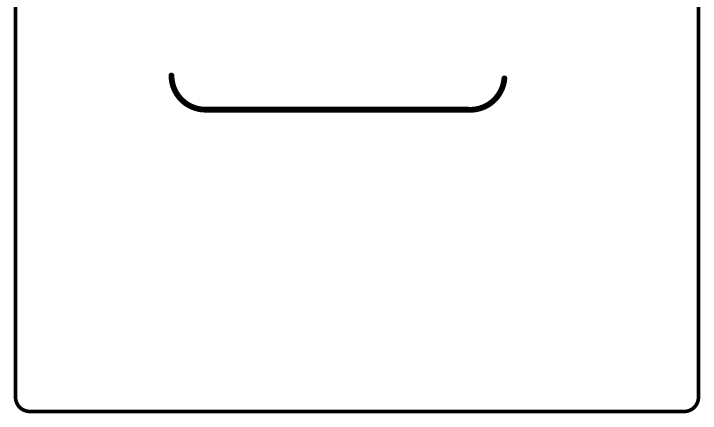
# Model space of a CAD drawing. Extents: x -0.1 to 24.1, y -0.3 to 31.9.
# Drawn here: x -0.06 to 24.06, y -0.31 to 13.73 of the extents above; entities that cross this region are included whole.
import ezdxf

# ---------------------------------------------------------------- set-up
doc = ezdxf.new("R2010")
doc.units = 0
doc.layers.add('51', color=253, linetype='CONTINUOUS')
doc.layers.add('52', color=253, linetype='CONTINUOUS')

msp = doc.modelspace()

# ---------------------------------------------------------------- linework, layer by layer
at = {"layer": '51'}
for points, const_width in [([(5.48, 11.5626, 0.4142), (6.68, 10.3626)], 0.2032), ([(5.5308, 11.5626, 1), (5.4292, 11.5626)], 0.1016), ([(15.88, 10.3626, 0.4142), (17.18, 11.4626)], 0.2032), ([(17.2306, 11.4584, 1), (17.1294, 11.4668)], 0.1016), ([(6.68, 10.4134, 1), (6.68, 10.3118)], 0.1016), ([(6.68, 10.3118, 1), (6.68, 10.4134)], 0.1016), ([(15.8842, 10.4132, 1), (15.8758, 10.312)], 0.1016), ([(15.88, 10.3118, 1), (15.88, 10.4134)], 0.1016)]:
    msp.add_lwpolyline(points, format="xyb", dxfattribs=dict(at, const_width=const_width))
at = {"layer": '51', "const_width": 0.2032}
msp.add_lwpolyline([(6.68, 10.3626), (15.88, 10.3626)], dxfattribs=at)
at = {"layer": '52', "const_width": 0.127}
for points in [[(0, 0.256), (0, 31.256)], [(24, 19.956), (24, 0.256)], [(23.5, -0.244), (0.5, -0.244)]]:
    msp.add_lwpolyline(points, dxfattribs=at)
at = {"layer": '52'}
for points, const_width in [([(0.0318, 0.256, 1), (-0.0318, 0.256)], 0.0635), ([(0, 0.256, 0.4142), (0.5, -0.244)], 0.127), ([(-0.0318, 0.256, 1), (0.0318, 0.256)], 0.0635), ([(23.5, -0.244, 0.4142), (24, 0.256)], 0.127), ([(24.0317, 0.256, 1), (23.9683, 0.256)], 0.0635), ([(23.9683, 0.256, 1), (24.0317, 0.256)], 0.0635), ([(0.5, -0.2123, 1), (0.5, -0.2758)], 0.0635), ([(0.5, -0.2758, 1), (0.5, -0.2123)], 0.0635), ([(23.5, -0.2123, 1), (23.5, -0.2758)], 0.0635), ([(23.5, -0.2758, 1), (23.5, -0.2123)], 0.0635)]:
    msp.add_lwpolyline(points, format="xyb", dxfattribs=dict(at, const_width=const_width))

doc.saveas('drawing.dxf')
